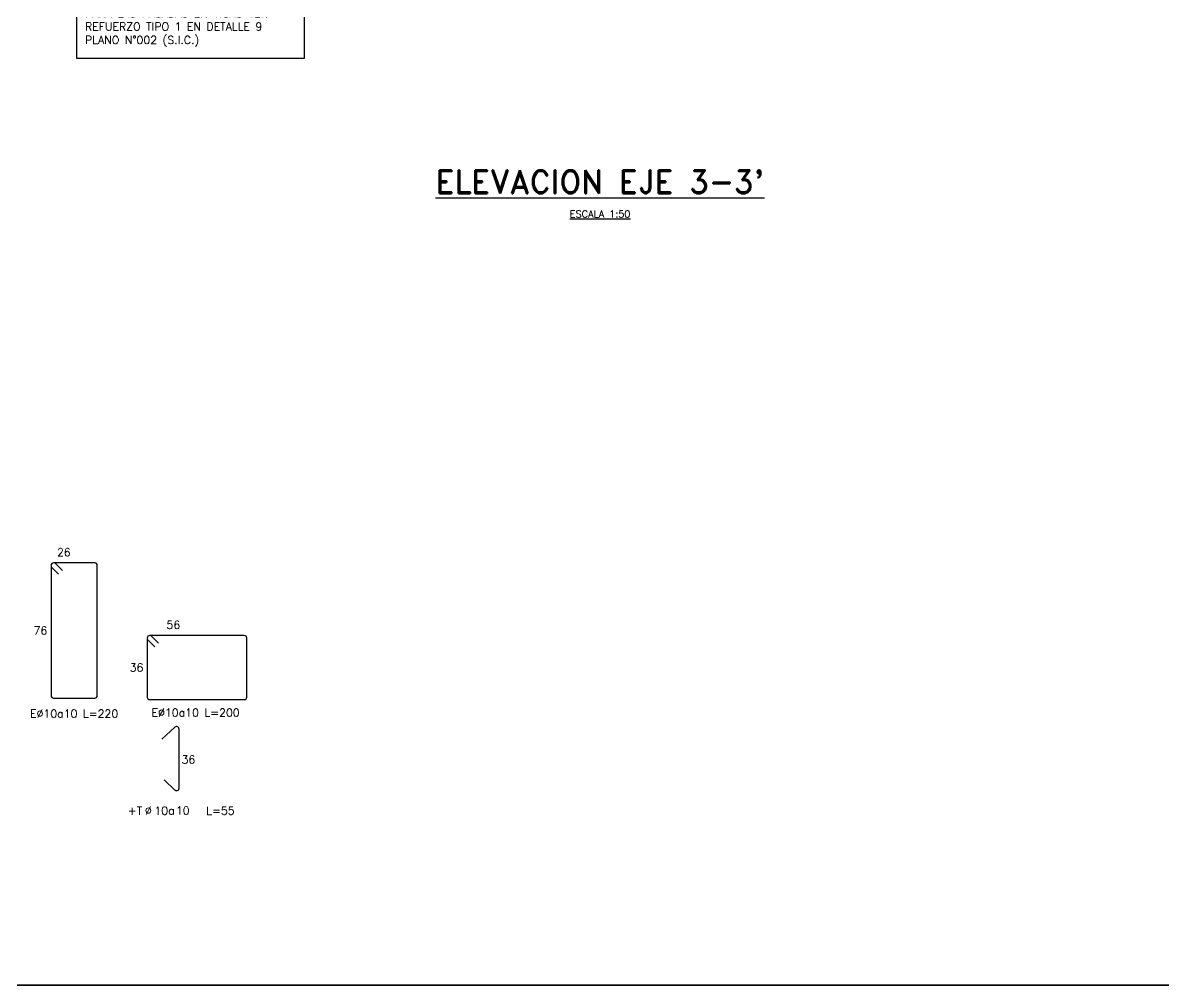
# Model space of a CAD drawing. Extents: x -58 to 5689, y 66 to 4123.
# Drawn here: x 1818 to 3422, y 68 to 1420 of the extents above; entities that cross this region are included whole.
import ezdxf
from ezdxf.enums import TextEntityAlignment as Align
from ezdxf.xclip import XClip

# ---------------------------------------------------------------- set-up
doc = ezdxf.new("R2010")
doc.units = 0
doc.header["$LTSCALE"] = 30
doc.header["$MEASUREMENT"] = 0
doc.header["$XCLIPFRAME"] = 0
doc.layers.get('0').update_dxf_attribs({"linetype": 'CONTINUOUS'})
for name, color, linetype in [("EJE3-3'$0$CORTES", 5, 'CONTINUOUS'), ("EJE3-3'$0$RLA-CORTES", 5, 'CONTINUOUS'), ("EJE3-3'$0$RLA-FE", 7, 'CONTINUOUS'), ("EJE3-3'$0$RLA-TEXTOS-FE", 9, 'CONTINUOUS'), ('RLA-FORMATO', 7, 'CONTINUOUS')]:
    doc.layers.add(name, color=color, linetype=linetype)
doc.layers.add("EJE3-3'$0$RLA-TITULO", color=6, linetype='CONTINUOUS', lineweight=25)
doc.styles.add("EJE3-3'$0$RomanD", font='romand.shx', dxfattribs={"height": 31.5})
doc.styles.add("EJE3-3'$0$RomanD_1", font='romand__.ttf', dxfattribs={"height": 10})
doc.styles.add("EJE3-3'$0$RomanS", font='romans.shx', dxfattribs={"height": 11.25})
doc.styles.add("EJE3-3'$0$ROMANS0", font='romans.shx')

# ---------------------------------------------------------------- blocks, each defined once
blk = doc.blocks.new('*U395')
at = {"layer": "EJE3-3'$0$RLA-CORTES", "color": 0}
for p, q in [((-2.4, -49.8), (-20.8, -66.7)), ((3.5, -135.4), (3.5, -52.4)), ((-17.7, -123.9), (-2.4, -138))]:
    blk.add_line(p, q, dxfattribs=at)
for centre, start, end in [((0, -52.4), 0, 132.4703), ((0, -135.4), 227.5297, 0)]:
    blk.add_arc(centre, 3.5, start, end, dxfattribs=at)
at = {"layer": "EJE3-3'$0$RLA-CORTES", "color": 3, "style": "EJE3-3'$0$RomanS", "flags": 12}
blk.add_attdef('ALT', text='', height=11.2, dxfattribs=at).set_placement((226.2, -215), align=Align.CENTER)
at = {"layer": "EJE3-3'$0$RLA-FE", "color": 3, "style": "EJE3-3'$0$RomanS"}
for tag, p, flags in [('PARCIAL1', (7, -100.9), 8), ('TIPO', (209.9, -160.3), 13), ('PHI', (-44.5, -172.5), 12), ('A', (-11.8, -172.5), 12), ('ESP', (-1, -172.5), 12), ('TEXTO_FE1', (41.6, -172.7), 8), ('CORTE', (196, -179.2), 13), ('NUM', (205.3, -198), 13)]:
    blk.add_attdef(tag, p, '', height=11.2, dxfattribs=dict(at, flags=flags))
at = {"layer": "EJE3-3'$0$RLA-FE", "color": 3, "style": "EJE3-3'$0$RomanS", "flags": 8}
blk.add_attdef('TRABA', text='', height=11.2, dxfattribs=at).set_placement((-48.4, -172.7), align=Align.RIGHT)
at = {"layer": "EJE3-3'$0$RLA-FE", "color": 3, "style": "EJE3-3'$0$RomanS", "flags": 12}
blk.add_attdef('DIAM', text='', height=11.2, dxfattribs=at).set_placement((-21.6, -172.7), align=Align.CENTER)
blk = doc.blocks.new("EJE3-3'$0$A$C7E0C45DC")
at = {"layer": "EJE3-3'$0$RLA-TEXTOS-FE"}
blk.add_lwpolyline([(0, 103.5), (319.6, 103.5), (319.6, 0), (0, 0)], close=True, dxfattribs=at)
at = {"layer": "EJE3-3'$0$RLA-TEXTOS-FE", "insert": (11.5, 88.1), "char_height": 11.25, "attachment_point": 1, "style": "EJE3-3'$0$RomanS"}
blk.add_mtext_dynamic_manual_height_columns('NOTA :\\PPARA LAS PASADAS EN VIGAS VER REFUERZO TIPO 1 EN DETALLE 9 PLANO N°002 (S.I.C.)', width=283.639, gutter_width=56.2, heights=[0], dxfattribs=at)
blk = doc.blocks.new("EJE3-3'")
at = {"layer": "EJE3-3'$0$CORTES", "color": 7}
for p, q in [((3387.51, 2458.76), (3398.12, 2448.16)), ((3392.81, 2464.06), (3403.42, 2453.46)), ((3528.02, 2362.09), (3538.63, 2351.49)), ((3522.72, 2356.79), (3533.33, 2346.19))]:
    blk.add_line(p, q, dxfattribs=at)
for points in [[(3449.01, 2274.06, 0.4142136), (3452.51, 2277.56), (3452.51, 2460.56, 0.4142136), (3449.01, 2464.06), (3420.01, 2464.06), (3391.01, 2464.06, 0.4142136), (3387.51, 2460.56), (3387.51, 2277.56, 0.4142136), (3391.01, 2274.06)], [(3659.22, 2272.09, 0.4142136), (3662.72, 2275.59), (3662.72, 2358.59, 0.4142136), (3659.22, 2362.09), (3592.72, 2362.09), (3526.22, 2362.09, 0.4142136), (3522.72, 2358.59), (3522.72, 2275.59, 0.4142136), (3526.22, 2272.09)]]:
    blk.add_lwpolyline(points, format="xyb", close=True, dxfattribs=at)
at = {"layer": "EJE3-3'$0$RLA-FE"}
ref = blk.add_blockref('*U395', (3564.06, 2283.02), dxfattribs=at)
ref.add_attrib('DIAM', '10', dxfattribs={"color": 3, "height": 11.25, "style": "EJE3-3'$0$RomanS"}).set_placement((3542.45, 2110.31), align=Align.CENTER)
ref.add_attrib('TRABA', '+T', dxfattribs={"color": 3, "height": 11.25, "style": "EJE3-3'$0$RomanS"}).set_placement((3515.63, 2110.31), align=Align.RIGHT)
ref.add_attrib('TEXTO_FE1', 'L=55', (3605.66, 2110.31), dxfattribs={"color": 3, "height": 11.25, "style": "EJE3-3'$0$RomanS"})
ref.add_attrib('PHI', '%%C', (3519.53, 2110.53), dxfattribs={"color": 3, "height": 11.25, "style": "EJE3-3'$0$RomanS"})
ref.add_attrib('A', 'a', (3552.24, 2110.53), dxfattribs={"color": 3, "height": 11.25, "style": "EJE3-3'$0$RomanS"})
ref.add_attrib('ESP', '10', (3563.1, 2110.53), dxfattribs={"color": 3, "height": 11.25, "style": "EJE3-3'$0$RomanS"})
ref.add_attrib('PARCIAL1', '36', (3571.08, 2182.16), dxfattribs={"color": 3, "height": 11.25, "style": "EJE3-3'$0$RomanS"})
at = {"layer": "EJE3-3'$0$RLA-TEXTOS-FE"}
blk.add_blockref("EJE3-3'$0$A$C7E0C45DC", (-886.93, -862.27), dxfattribs=at)
at = {"layer": "EJE3-3'$0$CORTES", "color": 3, "style": "EJE3-3'$0$ROMANS0"}
for s, p in [('26', (3405.51, 2479.06)), ('76', (3372.51, 2369.06)), ('56', (3559.47, 2377.09)), ('36', (3507.72, 2317.09))]:
    blk.add_text(s, height=11.25, dxfattribs=at).set_placement(p, align=Align.MIDDLE)
for s, p in [('E%%C10a10 L=220', (3419.99, 2246.68)), ('E%%C10a10 L=200', (3590.81, 2248.07))]:
    blk.add_text(s, height=11.25, dxfattribs=at).set_placement(p, align=Align.CENTER)
at = {"layer": "EJE3-3'$0$RLA-TITULO", "insert": (-151.28, -1019.07), "char_height": 32.5, "width": 625.776, "attachment_point": 2, "line_spacing_factor": 1.146391, "style": "EJE3-3'$0$RomanD"}
blk.add_mtext("\\LELEVACION EJE 3-3'", dxfattribs=at)
at = {"layer": "EJE3-3'$0$RLA-TITULO", "color": 3, "insert": (-151.28, -1075.6), "char_height": 10, "width": 117.2956, "attachment_point": 2, "line_spacing_factor": 1.146391, "style": "EJE3-3'$0$RomanD_1"}
blk.add_mtext('\\LESCALA 1:50', dxfattribs=at)

msp = doc.modelspace()

# ---------------------------------------------------------------- linework, layer by layer
at = {"layer": 'RLA-FORMATO', "color": 6, "linetype": 'Continuous'}
for p, q in [((-58.1, 68.1), (5686.9, 68.1)), ((5686.9, 68.1), (426.9, 68.1))]:
    msp.add_line(p, q, dxfattribs=at)

# ---------------------------------------------------------------- block references
ref = msp.add_blockref("EJE3-3'", (2781.4, 2232.2))
XClip(ref).set_block_clipping_path([(-2788.1086663077, -1277.6573373718), (2905.5071213075, 1601.8318238069)])
ref = msp.add_blockref("EJE3-3'", (-1529.4, -1802.7))
XClip(ref).set_block_clipping_path([(1764.4211737525, 1961.9632400036), (3750.8923346605, 2908.8906924683)])

doc.saveas('drawing.dxf')
